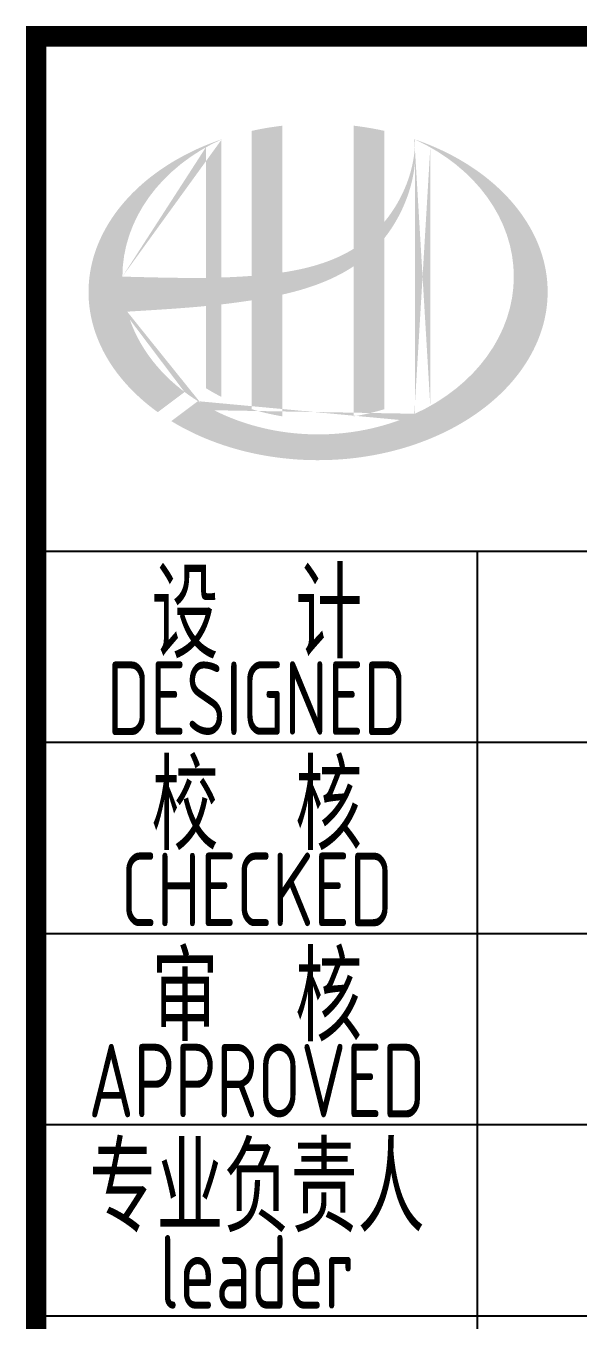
# Model space of a CAD drawing. Extents: x 6128144 to 12201635, y -1670122 to -706096.
# Drawn here: x 6174750 to 6175688, y -751952 to -749752 of the extents above; entities that cross this region are included whole.
import ezdxf
from ezdxf.enums import TextEntityAlignment as Align

# ---------------------------------------------------------------- set-up
doc = ezdxf.new("R2010")
doc.units = 0
doc.header["$LTSCALE"] = 1000
doc.header["$MEASUREMENT"] = 0
doc.layers.get('0').update_dxf_attribs({"linetype": 'CONTINUOUS'})
doc.styles.add('AHD', font='sceie.shx', dxfattribs={"width": 0.7, "bigfont": 'sceic.shx'})

msp = doc.modelspace()

# ---------------------------------------------------------------- hatches: boundary and pattern name
h = msp.add_hatch(color=256)
edge = h.paths.add_edge_path()
edge.add_spline(control_points=[(6175185.8, -750209.1), (6175188.9, -750208.4), (6175191.9, -750207.7), (6175216.5, -750201.8), (6175237.7, -750195.3), (6175275.2, -750179.7), (6175291.7, -750171.2), (6175307.1, -750160.9)], knot_values=[61.629012, 61.629012, 61.629012, 61.629012, 63.330431, 63.330431, 75.353634, 75.353634, 85.398649, 85.398649, 85.398649, 85.398649], degree=3, periodic=0)
edge.add_line((6175307.1, -750160.9), (6175307.1, -750416.1))
edge.add_spline(control_points=[(6175307.1, -750416.1), (6175315.7, -750414.7), (6175324.2, -750413), (6175341.6, -750409), (6175350.5, -750406.6), (6175359.1, -750403.9)], knot_values=[4.908456, 4.908456, 4.908456, 4.908456, 4.992821, 4.992821, 5.083034, 5.083034, 5.083034, 5.083034], degree=3, periodic=0)
edge.add_line((6175359.1, -750403.9), (6175359.1, -750113.1))
edge.add_spline(control_points=[(6175359.1, -750113.1), (6175363.5, -750107.7), (6175367.6, -750102), (6175380.6, -750082.2), (6175388.4, -750067.2), (6175403.1, -750030.8), (6175408.7, -750008.9), (6175411, -749986.2), (6175411.1, -749985.6), (6175411.1, -749985)], knot_values=[97.991744, 97.991744, 97.991744, 97.991744, 101.64219, 101.64219, 110.337975, 110.337975, 121.934322, 121.934322, 122.270691, 122.270691, 122.270691, 122.270691], degree=3, periodic=0)
edge.add_line((6175411.1, -749985), (6175411.1, -749949.7))
edge.add_spline(control_points=[(6175411.1, -749949.7), (6175411.1, -749953.6), (6175410.9, -749957.4), (6175410.6, -749961.3)], knot_values=[126.194075, 126.194075, 126.194075, 126.194075, 128.396762, 128.396762, 128.396762, 128.396762], degree=3, periodic=0)
edge.add_spline(control_points=[(6175410.6, -749961.3), (6175410.4, -749964.4), (6175410.1, -749967.5), (6175409.7, -749970.6)], knot_values=[124.417049, 124.417049, 124.417049, 124.417049, 126.194075, 126.194075, 126.194075, 126.194075], degree=3, periodic=0)
edge.add_spline(control_points=[(6175409.7, -749970.6), (6175409.1, -749975.1), (6175408.4, -749979.7), (6175407.5, -749984.2)], knot_values=[121.80529, 121.80529, 121.80529, 121.80529, 124.417049, 124.417049, 124.417049, 124.417049], degree=3, periodic=0)
edge.add_spline(control_points=[(6175407.5, -749984.2), (6175406.3, -749990.3), (6175404.8, -749996.4), (6175403.1, -750002.4)], knot_values=[118.31574, 118.31574, 118.31574, 118.31574, 121.80529, 121.80529, 121.80529, 121.80529], degree=3, periodic=0)
edge.add_spline(control_points=[(6175403.1, -750002.4), (6175401.3, -750008.4), (6175399.3, -750014.5), (6175397.1, -750020.4)], knot_values=[114.795988, 114.795988, 114.795988, 114.795988, 118.31574, 118.31574, 118.31574, 118.31574], degree=3, periodic=0)
edge.add_spline(control_points=[(6175397.1, -750020.4), (6175394.8, -750026.2), (6175392.3, -750032), (6175389.6, -750037.7)], knot_values=[111.329641, 111.329641, 111.329641, 111.329641, 114.795988, 114.795988, 114.795988, 114.795988], degree=3, periodic=0)
edge.add_spline(control_points=[(6175389.6, -750037.7), (6175386.8, -750043.4), (6175383.8, -750049.1), (6175380.6, -750054.7)], knot_values=[107.79529, 107.79529, 107.79529, 107.79529, 111.329641, 111.329641, 111.329641, 111.329641], degree=3, periodic=0)
edge.add_spline(control_points=[(6175380.6, -750054.7), (6175377.5, -750060.1), (6175374.1, -750065.3), (6175370.5, -750070.5)], knot_values=[104.343579, 104.343579, 104.343579, 104.343579, 107.79529, 107.79529, 107.79529, 107.79529], degree=3, periodic=0)
edge.add_spline(control_points=[(6175370.5, -750070.5), (6175366.9, -750075.7), (6175363.1, -750080.7), (6175359.1, -750085.5)], knot_values=[100.8507, 100.8507, 100.8507, 100.8507, 104.343579, 104.343579, 104.343579, 104.343579], degree=3, periodic=0)
edge.add_line((6175359.1, -750085.5), (6175359.1, -749930.9))
edge.add_spline(control_points=[(6175359.1, -749930.9), (6175342.1, -749927.1), (6175324.7, -749924.2), (6175307.1, -749922.1)], knot_values=[4.423999, 4.423999, 4.423999, 4.423999, 4.558741, 4.558741, 4.558741, 4.558741], degree=3, periodic=0)
edge.add_line((6175307.1, -749922.1), (6175307.1, -750131.2))
edge.add_spline(control_points=[(6175307.1, -750131.2), (6175271.2, -750153.5), (6175229.1, -750165.1), (6175185.8, -750171.6)], knot_values=[63.246215, 63.246215, 63.246215, 63.246215, 87.689124, 87.689124, 87.689124, 87.689124], degree=3, periodic=0)
edge.add_line((6175185.8, -750171.6), (6175185.8, -749922.1))
edge.add_spline(control_points=[(6175185.8, -749922.1), (6175168.2, -749924.2), (6175150.8, -749927.1), (6175133.8, -749930.9)], knot_values=[4.866038, 4.866038, 4.866038, 4.866038, 5.000777, 5.000777, 5.000777, 5.000777], degree=3, periodic=0)
edge.add_line((6175133.8, -749930.9), (6175133.8, -750177.3))
edge.add_spline(control_points=[(6175133.8, -750177.3), (6175133, -750177.4), (6175115.5, -750178.7), (6175098.2, -750179.6), (6175081.8, -750180.1)], knot_values=[43.657356, 43.657356, 43.657356, 43.657356, 44.134253, 53.497092, 53.497092, 53.497092, 53.497092], degree=3, periodic=0)
edge.add_line((6175081.8, -750180.1), (6175081.8, -749945.5))
edge.add_spline(control_points=[(6175081.8, -749945.5), (6175073.3, -749948.5), (6175064.9, -749951.6), (6175056.7, -749955)], knot_values=[5.14157, 5.14157, 5.14157, 5.14157, 5.212921, 5.212921, 5.212921, 5.212921], degree=3, periodic=0)
edge.add_spline(control_points=[(6175056.7, -749955), (6175053.3, -749956.4), (6175049.8, -749957.8), (6175033.7, -749964.9), (6175021.5, -749971.1), (6175009.7, -749977.7)], knot_values=[5.212921, 5.212921, 5.212921, 5.212921, 5.24296, 5.24296, 5.355623, 5.355623, 5.355623, 5.355623], degree=3, periodic=0)
edge.add_spline(control_points=[(6175009.7, -749977.7), (6175002.3, -749981.8), (6174995, -749986.2), (6174988, -749990.8)], knot_values=[5.355623, 5.355623, 5.355623, 5.355623, 5.426974, 5.426974, 5.426974, 5.426974], degree=3, periodic=0)
edge.add_spline(control_points=[(6174988, -749990.8), (6174984.3, -749993.2), (6174980.7, -749995.6), (6174974, -750000.4), (6174970.8, -750002.6), (6174967.8, -750004.9)], knot_values=[5.426974, 5.426974, 5.426974, 5.426974, 5.464765, 5.464765, 5.498325, 5.498325, 5.498325, 5.498325], degree=3, periodic=0)
edge.add_spline(control_points=[(6174967.8, -750004.9), (6174954.7, -750014.7), (6174942.7, -750025.2), (6174931.8, -750036.1)], knot_values=[5.498325, 5.498325, 5.498325, 5.498325, 5.641027, 5.641027, 5.641027, 5.641027], degree=3, periodic=0)
edge.add_spline(control_points=[(6174931.8, -750036.1), (6174928.3, -750039.6), (6174924.9, -750043.2), (6174914.7, -750054.5), (6174908.2, -750062.4), (6174902.3, -750070.5)], knot_values=[5.641027, 5.641027, 5.641027, 5.641027, 5.686569, 5.686569, 5.783729, 5.783729, 5.783729, 5.783729], degree=3, periodic=0)
edge.add_spline(control_points=[(6174902.3, -750070.5), (6174894.8, -750080.9), (6174888.1, -750091.6), (6174881.6, -750104.1), (6174880.7, -750105.7), (6174880, -750107.3)], knot_values=[5.783729, 5.783729, 5.783729, 5.783729, 5.908374, 5.908374, 5.92643, 5.92643, 5.92643, 5.92643], degree=3, periodic=0)
edge.add_spline(control_points=[(6174880, -750107.3), (6174873.7, -750119.8), (6174868.7, -750132.6), (6174864.9, -750145.6)], knot_values=[5.92643, 5.92643, 5.92643, 5.92643, 6.069132, 6.069132, 6.069132, 6.069132], degree=3, periodic=0)
edge.add_spline(control_points=[(6174864.9, -750145.6), (6174863.3, -750151.2), (6174862, -750156.7), (6174859.3, -750169.8), (6174858.1, -750177.3), (6174857.4, -750184.9)], knot_values=[6.069132, 6.069132, 6.069132, 6.069132, 6.130179, 6.130179, 6.211834, 6.211834, 6.211834, 6.211834], degree=3, periodic=0)
edge.add_spline(control_points=[(6174857.4, -750184.9), (6174856.8, -750191.4), (6174856.5, -750198), (6174856.5, -750204.6)], knot_values=[6.211834, 6.211834, 6.211834, 6.211834, 6.283185, 6.283185, 6.283185, 6.283185], degree=3, periodic=0)
edge.add_spline(control_points=[(6174856.5, -750204.6), (6174856.5, -750209.3), (6174856.6, -750214), (6174856.9, -750218.6)], knot_values=[6.283185, 6.283185, 6.283185, 6.283185, 6.333655, 6.333655, 6.333655, 6.333655], degree=3, periodic=0)
edge.add_spline(control_points=[(6174856.9, -750218.6), (6174857.6, -750228), (6174858.8, -750237.3), (6174860.7, -750246.5)], knot_values=[6.333655, 6.333655, 6.333655, 6.333655, 6.434594, 6.434594, 6.434594, 6.434594], degree=3, periodic=0)
edge.add_spline(control_points=[(6174860.7, -750246.5), (6174860.8, -750247.1), (6174861, -750247.7), (6174862.9, -750257), (6174865.3, -750265.6), (6174868.2, -750274.1)], knot_values=[6.434594, 6.434594, 6.434594, 6.434594, 6.441278, 6.441278, 6.535532, 6.535532, 6.535532, 6.535532], degree=3, periodic=0)
edge.add_spline(control_points=[(6174868.2, -750274.1), (6174871.4, -750283.2), (6174875.1, -750292.2), (6174879.5, -750301.1)], knot_values=[6.535532, 6.535532, 6.535532, 6.535532, 6.636471, 6.636471, 6.636471, 6.636471], degree=3, periodic=0)
edge.add_spline(control_points=[(6174879.5, -750301.1), (6174880.6, -750303.4), (6174881.7, -750305.6), (6174886.4, -750314.4), (6174890.3, -750320.9), (6174894.4, -750327.4)], knot_values=[6.636471, 6.636471, 6.636471, 6.636471, 6.661894, 6.661894, 6.73741, 6.73741, 6.73741, 6.73741], degree=3, periodic=0)
edge.add_spline(control_points=[(6174894.4, -750327.4), (6174900, -750335.9), (6174906.2, -750344.3), (6174913, -750352.5)], knot_values=[6.73741, 6.73741, 6.73741, 6.73741, 6.838349, 6.838349, 6.838349, 6.838349], degree=3, periodic=0)
edge.add_spline(control_points=[(6174913, -750352.5), (6174916, -750356.1), (6174919, -750359.6), (6174926.3, -750367.6), (6174930.6, -750372), (6174935, -750376.3)], knot_values=[6.838349, 6.838349, 6.838349, 6.838349, 6.88251, 6.88251, 6.939288, 6.939288, 6.939288, 6.939288], degree=3, periodic=0)
edge.add_spline(control_points=[(6174935, -750376.3), (6174942.9, -750384), (6174951.3, -750391.4), (6174960.3, -750398.6)], knot_values=[6.939288, 6.939288, 6.939288, 6.939288, 7.040227, 7.040227, 7.040227, 7.040227], degree=3, periodic=0)
edge.add_spline(control_points=[(6174960.3, -750398.6), (6174964.7, -750402.1), (6174969.3, -750405.6), (6174974.1, -750409)], knot_values=[7.040227, 7.040227, 7.040227, 7.040227, 7.090696, 7.090696, 7.090696, 7.090696], degree=3, periodic=0)
edge.add_line((6174974.1, -750409), (6175019.6, -750374.8))
edge.add_ellipse((6175246.5, -750178.6), major_axis=(332.5, 0), ratio=0.806676, start_angle=192.819, end_angle=226.9853, ccw=False)
edge.add_spline(control_points=[(6174922.2, -750238.2), (6174934.3, -750237.4), (6174946.3, -750236.7), (6174990.6, -750233.9), (6175023.1, -750231.8), (6175055.8, -750228.6)], knot_values=[11.398263, 11.398263, 11.398263, 11.398263, 18.40729, 18.40729, 37.18094, 37.18094, 37.18094, 37.18094], degree=3, periodic=0)
edge.add_line((6175055.8, -750228.6), (6175055.8, -750368.1))
edge.add_spline(control_points=[(6175055.8, -750368.1), (6175057.6, -750369.3), (6175059.4, -750370.4), (6175067.9, -750375.5), (6175074.7, -750379.2), (6175081.8, -750382.8)], knot_values=[4.049945, 4.049945, 4.049945, 4.049945, 4.072021, 4.072021, 4.153257, 4.153257, 4.153257, 4.153257], degree=3, periodic=0)
edge.add_line((6175081.8, -750382.8), (6175081.8, -750225.9))
edge.add_spline(control_points=[(6175081.8, -750225.9), (6175097.9, -750224), (6175114.1, -750221.9), (6175131.5, -750219.2), (6175132.7, -750219.1), (6175133.8, -750218.9)], knot_values=[42.135009, 42.135009, 42.135009, 42.135009, 51.307228, 51.307228, 51.948574, 51.948574, 51.948574, 51.948574], degree=3, periodic=0)
edge.add_line((6175133.8, -750218.9), (6175133.8, -750403.9))
edge.add_spline(control_points=[(6175133.8, -750403.9), (6175150.6, -750409.1), (6175168.1, -750413.2), (6175185.8, -750416.1)], knot_values=[4.34174, 4.34174, 4.34174, 4.34174, 4.516316, 4.516316, 4.516316, 4.516316], degree=3, periodic=0)
edge.add_line((6175185.8, -750416.1), (6175185.8, -750209.1))
edge = h.paths.add_edge_path(flags=16)
edge.add_ellipse((6175246.5, -750178.6), major_axis=(332.5, 0), ratio=0.806676, start_angle=124.9875, end_angle=179.999, ccw=False)
edge.add_line((6175055.8, -749958.9), (6175055.8, -750180.7))
edge.add_spline(control_points=[(6175055.8, -750180.7), (6175008.1, -750181.3), (6174961.2, -750179.8), (6174914, -750178.6)], knot_values=[11.27373, 11.27373, 11.27373, 11.27373, 38.687513, 38.687513, 38.687513, 38.687513], degree=3, periodic=0)
edge = h.paths.add_edge_path()
edge.add_spline(control_points=[(6174997.1, -750424.2), (6175012.6, -750433.7), (6175029.1, -750442.3), (6175071.5, -750461), (6175098.1, -750469.9), (6175153.5, -750483.2), (6175182.2, -750487.5), (6175240.3, -750491.4), (6175269.6, -750490.9), (6175327.4, -750485.2), (6175355.8, -750479.9), (6175410.3, -750464.9), (6175436.4, -750455.1), (6175484.9, -750431.7), (6175507.2, -750418), (6175547.2, -750387.6), (6175564.8, -750370.8), (6175594.5, -750335), (6175606.5, -750316.1), (6175624.7, -750277), (6175630.9, -750256.9), (6175637.1, -750216.3), (6175637.3, -750195.8), (6175631.6, -750155.1), (6175625.7, -750134.8), (6175607.9, -750095.5), (6175596, -750076.4), (6175566.5, -750040.3), (6175549, -750023.3), (6175509.1, -749992.5), (6175486.7, -749978.6), (6175446.2, -749958.8), (6175429, -749951.7), (6175411.1, -749945.5)], knot_values=[0.886421, 0.886421, 0.886421, 0.886421, 1.040557, 1.040557, 1.261172, 1.261172, 1.481788, 1.481788, 1.702404, 1.702404, 1.92302, 1.92302, 2.143636, 2.143636, 2.364252, 2.364252, 2.584868, 2.584868, 2.805484, 2.805484, 3.026099, 3.026099, 3.246715, 3.246715, 3.46852, 3.46852, 3.690325, 3.690325, 3.91213, 3.91213, 4.133935, 4.133935, 4.283209, 4.283209, 4.283209, 4.283209], degree=3, periodic=0)
edge.add_line((6175411.1, -749945.5), (6175411.1, -749945.6))
edge.add_spline(control_points=[(6175411.1, -749945.6), (6175411.2, -749947), (6175411.2, -749948.4), (6175411.1, -749949.7)], knot_values=[128.396762, 128.396762, 128.396762, 128.396762, 129.192193, 129.192193, 129.192193, 129.192193], degree=3, periodic=0)
edge.add_line((6175411.1, -749949.7), (6175411.1, -750411.7))
edge.add_ellipse((6175246.5, -750178.6), major_axis=(332.5, 0), ratio=0.806676, start_angle=232.1054, end_angle=299.6833, ccw=False)
edge.add_line((6175042.2, -750390.3), (6174997.1, -750424.2))
edge = h.paths.add_edge_path(flags=16)
edge.add_ellipse((6175246.5, -750178.6), major_axis=(332.5, 0), ratio=0.806676, start_angle=304.9875, end_angle=415.0121, ccw=False)
edge.add_line((6175437.1, -750398.4), (6175437.1, -749958.9))
h = msp.add_hatch(color=256)
edge = h.paths.add_edge_path()
edge.add_spline(control_points=[(6175185.8, -750209.1), (6175188.9, -750208.4), (6175191.9, -750207.7), (6175216.5, -750201.8), (6175237.7, -750195.3), (6175275.2, -750179.7), (6175291.7, -750171.2), (6175307.1, -750160.9)], knot_values=[61.629012, 61.629012, 61.629012, 61.629012, 63.330431, 63.330431, 75.353634, 75.353634, 85.398649, 85.398649, 85.398649, 85.398649], degree=3, periodic=0)
edge.add_line((6175307.1, -750160.9), (6175307.1, -750416.1))
edge.add_spline(control_points=[(6175307.1, -750416.1), (6175315.7, -750414.7), (6175324.2, -750413), (6175341.6, -750409), (6175350.5, -750406.6), (6175359.1, -750403.9)], knot_values=[4.908456, 4.908456, 4.908456, 4.908456, 4.992821, 4.992821, 5.083034, 5.083034, 5.083034, 5.083034], degree=3, periodic=0)
edge.add_line((6175359.1, -750403.9), (6175359.1, -750113.1))
edge.add_spline(control_points=[(6175359.1, -750113.1), (6175363.5, -750107.7), (6175367.6, -750102), (6175380.6, -750082.2), (6175388.4, -750067.2), (6175403.1, -750030.8), (6175408.7, -750008.9), (6175411, -749986.2), (6175411.1, -749985.6), (6175411.1, -749985)], knot_values=[97.991744, 97.991744, 97.991744, 97.991744, 101.64219, 101.64219, 110.337975, 110.337975, 121.934322, 121.934322, 122.270691, 122.270691, 122.270691, 122.270691], degree=3, periodic=0)
edge.add_line((6175411.1, -749985), (6175411.1, -749949.7))
edge.add_spline(control_points=[(6175411.1, -749949.7), (6175411.1, -749953.6), (6175410.9, -749957.4), (6175410.6, -749961.3)], knot_values=[126.194075, 126.194075, 126.194075, 126.194075, 128.396762, 128.396762, 128.396762, 128.396762], degree=3, periodic=0)
edge.add_spline(control_points=[(6175410.6, -749961.3), (6175410.4, -749964.4), (6175410.1, -749967.5), (6175409.7, -749970.6)], knot_values=[124.417049, 124.417049, 124.417049, 124.417049, 126.194075, 126.194075, 126.194075, 126.194075], degree=3, periodic=0)
edge.add_spline(control_points=[(6175409.7, -749970.6), (6175409.1, -749975.1), (6175408.4, -749979.7), (6175407.5, -749984.2)], knot_values=[121.80529, 121.80529, 121.80529, 121.80529, 124.417049, 124.417049, 124.417049, 124.417049], degree=3, periodic=0)
edge.add_spline(control_points=[(6175407.5, -749984.2), (6175406.3, -749990.3), (6175404.8, -749996.4), (6175403.1, -750002.4)], knot_values=[118.31574, 118.31574, 118.31574, 118.31574, 121.80529, 121.80529, 121.80529, 121.80529], degree=3, periodic=0)
edge.add_spline(control_points=[(6175403.1, -750002.4), (6175401.3, -750008.4), (6175399.3, -750014.5), (6175397.1, -750020.4)], knot_values=[114.795988, 114.795988, 114.795988, 114.795988, 118.31574, 118.31574, 118.31574, 118.31574], degree=3, periodic=0)
edge.add_spline(control_points=[(6175397.1, -750020.4), (6175394.8, -750026.2), (6175392.3, -750032), (6175389.6, -750037.7)], knot_values=[111.329641, 111.329641, 111.329641, 111.329641, 114.795988, 114.795988, 114.795988, 114.795988], degree=3, periodic=0)
edge.add_spline(control_points=[(6175389.6, -750037.7), (6175386.8, -750043.4), (6175383.8, -750049.1), (6175380.6, -750054.7)], knot_values=[107.79529, 107.79529, 107.79529, 107.79529, 111.329641, 111.329641, 111.329641, 111.329641], degree=3, periodic=0)
edge.add_spline(control_points=[(6175380.6, -750054.7), (6175377.5, -750060.1), (6175374.1, -750065.3), (6175370.5, -750070.5)], knot_values=[104.343579, 104.343579, 104.343579, 104.343579, 107.79529, 107.79529, 107.79529, 107.79529], degree=3, periodic=0)
edge.add_spline(control_points=[(6175370.5, -750070.5), (6175366.9, -750075.7), (6175363.1, -750080.7), (6175359.1, -750085.5)], knot_values=[100.8507, 100.8507, 100.8507, 100.8507, 104.343579, 104.343579, 104.343579, 104.343579], degree=3, periodic=0)
edge.add_line((6175359.1, -750085.5), (6175359.1, -749930.9))
edge.add_spline(control_points=[(6175359.1, -749930.9), (6175342.1, -749927.1), (6175324.7, -749924.2), (6175307.1, -749922.1)], knot_values=[4.423999, 4.423999, 4.423999, 4.423999, 4.558741, 4.558741, 4.558741, 4.558741], degree=3, periodic=0)
edge.add_line((6175307.1, -749922.1), (6175307.1, -750131.2))
edge.add_spline(control_points=[(6175307.1, -750131.2), (6175271.2, -750153.5), (6175229.1, -750165.1), (6175185.8, -750171.6)], knot_values=[63.246215, 63.246215, 63.246215, 63.246215, 87.689124, 87.689124, 87.689124, 87.689124], degree=3, periodic=0)
edge.add_line((6175185.8, -750171.6), (6175185.8, -749922.1))
edge.add_spline(control_points=[(6175185.8, -749922.1), (6175168.2, -749924.2), (6175150.8, -749927.1), (6175133.8, -749930.9)], knot_values=[4.866038, 4.866038, 4.866038, 4.866038, 5.000777, 5.000777, 5.000777, 5.000777], degree=3, periodic=0)
edge.add_line((6175133.8, -749930.9), (6175133.8, -750177.3))
edge.add_spline(control_points=[(6175133.8, -750177.3), (6175133, -750177.4), (6175115.5, -750178.7), (6175098.2, -750179.6), (6175081.8, -750180.1)], knot_values=[43.657356, 43.657356, 43.657356, 43.657356, 44.134253, 53.497092, 53.497092, 53.497092, 53.497092], degree=3, periodic=0)
edge.add_line((6175081.8, -750180.1), (6175081.8, -749945.5))
edge.add_spline(control_points=[(6175081.8, -749945.5), (6175073.3, -749948.5), (6175064.9, -749951.6), (6175056.7, -749955)], knot_values=[5.14157, 5.14157, 5.14157, 5.14157, 5.212921, 5.212921, 5.212921, 5.212921], degree=3, periodic=0)
edge.add_spline(control_points=[(6175056.7, -749955), (6175053.3, -749956.4), (6175049.8, -749957.8), (6175033.7, -749964.9), (6175021.5, -749971.1), (6175009.7, -749977.7)], knot_values=[5.212921, 5.212921, 5.212921, 5.212921, 5.24296, 5.24296, 5.355623, 5.355623, 5.355623, 5.355623], degree=3, periodic=0)
edge.add_spline(control_points=[(6175009.7, -749977.7), (6175002.3, -749981.8), (6174995, -749986.2), (6174988, -749990.8)], knot_values=[5.355623, 5.355623, 5.355623, 5.355623, 5.426974, 5.426974, 5.426974, 5.426974], degree=3, periodic=0)
edge.add_spline(control_points=[(6174988, -749990.8), (6174984.3, -749993.2), (6174980.7, -749995.6), (6174974, -750000.4), (6174970.8, -750002.6), (6174967.8, -750004.9)], knot_values=[5.426974, 5.426974, 5.426974, 5.426974, 5.464765, 5.464765, 5.498325, 5.498325, 5.498325, 5.498325], degree=3, periodic=0)
edge.add_spline(control_points=[(6174967.8, -750004.9), (6174954.7, -750014.7), (6174942.7, -750025.2), (6174931.8, -750036.1)], knot_values=[5.498325, 5.498325, 5.498325, 5.498325, 5.641027, 5.641027, 5.641027, 5.641027], degree=3, periodic=0)
edge.add_spline(control_points=[(6174931.8, -750036.1), (6174928.3, -750039.6), (6174924.9, -750043.2), (6174914.7, -750054.5), (6174908.2, -750062.4), (6174902.3, -750070.5)], knot_values=[5.641027, 5.641027, 5.641027, 5.641027, 5.686569, 5.686569, 5.783729, 5.783729, 5.783729, 5.783729], degree=3, periodic=0)
edge.add_spline(control_points=[(6174902.3, -750070.5), (6174894.8, -750080.9), (6174888.1, -750091.6), (6174881.6, -750104.1), (6174880.7, -750105.7), (6174880, -750107.3)], knot_values=[5.783729, 5.783729, 5.783729, 5.783729, 5.908374, 5.908374, 5.92643, 5.92643, 5.92643, 5.92643], degree=3, periodic=0)
edge.add_spline(control_points=[(6174880, -750107.3), (6174873.7, -750119.8), (6174868.7, -750132.6), (6174864.9, -750145.6)], knot_values=[5.92643, 5.92643, 5.92643, 5.92643, 6.069132, 6.069132, 6.069132, 6.069132], degree=3, periodic=0)
edge.add_spline(control_points=[(6174864.9, -750145.6), (6174863.3, -750151.2), (6174862, -750156.7), (6174859.3, -750169.8), (6174858.1, -750177.3), (6174857.4, -750184.9)], knot_values=[6.069132, 6.069132, 6.069132, 6.069132, 6.130179, 6.130179, 6.211834, 6.211834, 6.211834, 6.211834], degree=3, periodic=0)
edge.add_spline(control_points=[(6174857.4, -750184.9), (6174856.8, -750191.4), (6174856.5, -750198), (6174856.5, -750204.6)], knot_values=[6.211834, 6.211834, 6.211834, 6.211834, 6.283185, 6.283185, 6.283185, 6.283185], degree=3, periodic=0)
edge.add_spline(control_points=[(6174856.5, -750204.6), (6174856.5, -750209.3), (6174856.6, -750214), (6174856.9, -750218.6)], knot_values=[6.283185, 6.283185, 6.283185, 6.283185, 6.333655, 6.333655, 6.333655, 6.333655], degree=3, periodic=0)
edge.add_spline(control_points=[(6174856.9, -750218.6), (6174857.6, -750228), (6174858.8, -750237.3), (6174860.7, -750246.5)], knot_values=[6.333655, 6.333655, 6.333655, 6.333655, 6.434594, 6.434594, 6.434594, 6.434594], degree=3, periodic=0)
edge.add_spline(control_points=[(6174860.7, -750246.5), (6174860.8, -750247.1), (6174861, -750247.7), (6174862.9, -750257), (6174865.3, -750265.6), (6174868.2, -750274.1)], knot_values=[6.434594, 6.434594, 6.434594, 6.434594, 6.441278, 6.441278, 6.535532, 6.535532, 6.535532, 6.535532], degree=3, periodic=0)
edge.add_spline(control_points=[(6174868.2, -750274.1), (6174871.4, -750283.2), (6174875.1, -750292.2), (6174879.5, -750301.1)], knot_values=[6.535532, 6.535532, 6.535532, 6.535532, 6.636471, 6.636471, 6.636471, 6.636471], degree=3, periodic=0)
edge.add_spline(control_points=[(6174879.5, -750301.1), (6174880.6, -750303.4), (6174881.7, -750305.6), (6174886.4, -750314.4), (6174890.3, -750320.9), (6174894.4, -750327.4)], knot_values=[6.636471, 6.636471, 6.636471, 6.636471, 6.661894, 6.661894, 6.73741, 6.73741, 6.73741, 6.73741], degree=3, periodic=0)
edge.add_spline(control_points=[(6174894.4, -750327.4), (6174900, -750335.9), (6174906.2, -750344.3), (6174913, -750352.5)], knot_values=[6.73741, 6.73741, 6.73741, 6.73741, 6.838349, 6.838349, 6.838349, 6.838349], degree=3, periodic=0)
edge.add_spline(control_points=[(6174913, -750352.5), (6174916, -750356.1), (6174919, -750359.6), (6174926.3, -750367.6), (6174930.6, -750372), (6174935, -750376.3)], knot_values=[6.838349, 6.838349, 6.838349, 6.838349, 6.88251, 6.88251, 6.939288, 6.939288, 6.939288, 6.939288], degree=3, periodic=0)
edge.add_spline(control_points=[(6174935, -750376.3), (6174942.9, -750384), (6174951.3, -750391.4), (6174960.3, -750398.6)], knot_values=[6.939288, 6.939288, 6.939288, 6.939288, 7.040227, 7.040227, 7.040227, 7.040227], degree=3, periodic=0)
edge.add_spline(control_points=[(6174960.3, -750398.6), (6174964.7, -750402.1), (6174969.3, -750405.6), (6174974.1, -750409)], knot_values=[7.040227, 7.040227, 7.040227, 7.040227, 7.090696, 7.090696, 7.090696, 7.090696], degree=3, periodic=0)
edge.add_line((6174974.1, -750409), (6175019.6, -750374.8))
edge.add_ellipse((6175246.5, -750178.6), major_axis=(332.5, 0), ratio=0.806676, start_angle=192.819, end_angle=226.9853, ccw=False)
edge.add_spline(control_points=[(6174922.2, -750238.2), (6174934.3, -750237.4), (6174946.3, -750236.7), (6174990.6, -750233.9), (6175023.1, -750231.8), (6175055.8, -750228.6)], knot_values=[11.398263, 11.398263, 11.398263, 11.398263, 18.40729, 18.40729, 37.18094, 37.18094, 37.18094, 37.18094], degree=3, periodic=0)
edge.add_line((6175055.8, -750228.6), (6175055.8, -750368.1))
edge.add_spline(control_points=[(6175055.8, -750368.1), (6175057.6, -750369.3), (6175059.4, -750370.4), (6175067.9, -750375.5), (6175074.7, -750379.2), (6175081.8, -750382.8)], knot_values=[4.049945, 4.049945, 4.049945, 4.049945, 4.072021, 4.072021, 4.153257, 4.153257, 4.153257, 4.153257], degree=3, periodic=0)
edge.add_line((6175081.8, -750382.8), (6175081.8, -750225.9))
edge.add_spline(control_points=[(6175081.8, -750225.9), (6175097.9, -750224), (6175114.1, -750221.9), (6175131.5, -750219.2), (6175132.7, -750219.1), (6175133.8, -750218.9)], knot_values=[42.135009, 42.135009, 42.135009, 42.135009, 51.307228, 51.307228, 51.948574, 51.948574, 51.948574, 51.948574], degree=3, periodic=0)
edge.add_line((6175133.8, -750218.9), (6175133.8, -750403.9))
edge.add_spline(control_points=[(6175133.8, -750403.9), (6175150.6, -750409.1), (6175168.1, -750413.2), (6175185.8, -750416.1)], knot_values=[4.34174, 4.34174, 4.34174, 4.34174, 4.516316, 4.516316, 4.516316, 4.516316], degree=3, periodic=0)
edge.add_line((6175185.8, -750416.1), (6175185.8, -750209.1))
edge = h.paths.add_edge_path(flags=16)
edge.add_ellipse((6175246.5, -750178.6), major_axis=(332.5, 0), ratio=0.806676, start_angle=124.9875, end_angle=179.999, ccw=False)
edge.add_line((6175055.8, -749958.9), (6175055.8, -750180.7))
edge.add_spline(control_points=[(6175055.8, -750180.7), (6175008.1, -750181.3), (6174961.2, -750179.8), (6174914, -750178.6)], knot_values=[11.27373, 11.27373, 11.27373, 11.27373, 38.687513, 38.687513, 38.687513, 38.687513], degree=3, periodic=0)
edge = h.paths.add_edge_path()
edge.add_spline(control_points=[(6174997.1, -750424.2), (6175012.6, -750433.7), (6175029.1, -750442.3), (6175071.5, -750461), (6175098.1, -750469.9), (6175153.5, -750483.2), (6175182.2, -750487.5), (6175240.3, -750491.4), (6175269.6, -750490.9), (6175327.4, -750485.2), (6175355.8, -750479.9), (6175410.3, -750464.9), (6175436.4, -750455.1), (6175484.9, -750431.7), (6175507.2, -750418), (6175547.2, -750387.6), (6175564.8, -750370.8), (6175594.5, -750335), (6175606.5, -750316.1), (6175624.7, -750277), (6175630.9, -750256.9), (6175637.1, -750216.3), (6175637.3, -750195.8), (6175631.6, -750155.1), (6175625.7, -750134.8), (6175607.9, -750095.5), (6175596, -750076.4), (6175566.5, -750040.3), (6175549, -750023.3), (6175509.1, -749992.5), (6175486.7, -749978.6), (6175446.2, -749958.8), (6175429, -749951.7), (6175411.1, -749945.5)], knot_values=[0.886421, 0.886421, 0.886421, 0.886421, 1.040557, 1.040557, 1.261172, 1.261172, 1.481788, 1.481788, 1.702404, 1.702404, 1.92302, 1.92302, 2.143636, 2.143636, 2.364252, 2.364252, 2.584868, 2.584868, 2.805484, 2.805484, 3.026099, 3.026099, 3.246715, 3.246715, 3.46852, 3.46852, 3.690325, 3.690325, 3.91213, 3.91213, 4.133935, 4.133935, 4.283209, 4.283209, 4.283209, 4.283209], degree=3, periodic=0)
edge.add_line((6175411.1, -749945.5), (6175411.1, -749945.6))
edge.add_spline(control_points=[(6175411.1, -749945.6), (6175411.2, -749947), (6175411.2, -749948.4), (6175411.1, -749949.7)], knot_values=[128.396762, 128.396762, 128.396762, 128.396762, 129.192193, 129.192193, 129.192193, 129.192193], degree=3, periodic=0)
edge.add_line((6175411.1, -749949.7), (6175411.1, -750411.7))
edge.add_ellipse((6175246.5, -750178.6), major_axis=(332.5, 0), ratio=0.806676, start_angle=232.1054, end_angle=299.6833, ccw=False)
edge.add_line((6175042.2, -750390.3), (6174997.1, -750424.2))
edge = h.paths.add_edge_path(flags=16)
edge.add_ellipse((6175246.5, -750178.6), major_axis=(332.5, 0), ratio=0.806676, start_angle=304.9875, end_angle=415.0121, ccw=False)
edge.add_line((6175437.1, -750398.4), (6175437.1, -749958.9))

# ---------------------------------------------------------------- linework, layer by layer
for p, q in [((6174767.5, -750645), (6180267.5, -750645)), ((6174767.5, -750645), (6180267.5, -750645)), ((6175517.5, -752270), (6175517.5, -750645)), ((6175517.5, -752270), (6175517.5, -750645)), ((6174767.5, -750970), (6177517.5, -750970)), ((6174767.5, -750970), (6177517.5, -750970)), ((6174767.5, -751295), (6177517.5, -751295)), ((6174767.5, -751295), (6177517.5, -751295)), ((6174767.5, -751620), (6177517.5, -751620)), ((6174767.5, -751620), (6177517.5, -751620)), ((6174767.5, -751945), (6177517.5, -751945)), ((6174767.5, -751945), (6177517.5, -751945))]:
    msp.add_line(p, q)
at = {"const_width": 35}
msp.add_lwpolyline([(6174767.5, -749770), (6174767.5, -752770)], dxfattribs=at)
msp.add_lwpolyline([(6183767.5, -749770, 35, 35, 0), (6174767.5, -749770, 35, 35, 0), (6174767.5, -752770, 0, 0, 0)], format="xyseb")

# ---------------------------------------------------------------- texts
at = {"style": 'AHD', "width": 0.8}
for s, height, p in [('设  计', 150, (6175142.5, -750745)), ('设  计', 150, (6175142.5, -750745)), ('DESIGNED', 125, (6175142.5, -750895)), ('DESIGNED', 125, (6175142.5, -750895)), ('校  核', 150, (6175142.5, -751070)), ('校  核', 150, (6175142.5, -751070)), ('CHECKED', 125, (6175142.5, -751220)), ('CHECKED', 125, (6175142.5, -751220)), ('审  核', 150, (6175142.5, -751395)), ('审  核', 150, (6175142.5, -751395)), ('APPROVED', 125, (6175142.5, -751545)), ('APPROVED', 125, (6175142.5, -751545)), ('专业负责人', 150, (6175142.5, -751720)), ('leader', 125, (6175142.5, -751870))]:
    msp.add_text(s, height=height, dxfattribs=at).set_placement(p, align=Align.MIDDLE)

doc.saveas('drawing.dxf')
